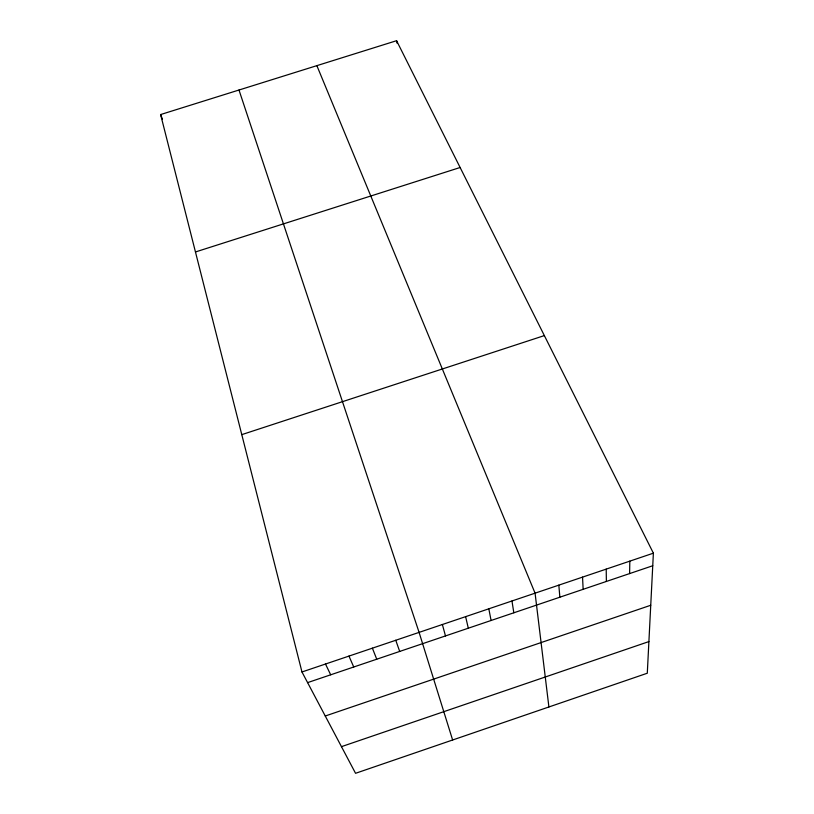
<?xml version="1.0" encoding="UTF-8"?>
<svg xmlns="http://www.w3.org/2000/svg" width="814" height="814" viewBox="0 0 814 814"><rect width="100%" height="100%" fill="white"/><g stroke="black" fill="none" stroke-linecap="round" stroke-linejoin="round"><path stroke-width="1.22" d="M629.598 573.595L629.822 561.141M653.388 553.174L647.293 673.219L355.555 773.3L301.974 671.977L160.612 114.55L396.581 40.7L653.388 553.174L301.974 671.977M325.254 716.005L650.742 605.27M341.463 746.652L648.9 641.585M307.6 682.62L652.747 565.75M241.789 434.635L544.352 335.592M195.462 251.964L460.124 167.501M325.488 664.021L330.688 674.796M348.962 656.084L353.734 666.992M316.87 65.649L535.073 593.172L548.901 706.969M160.612 114.55L162.424 119.139M372.385 648.168L376.74 659.208M395.757 640.272L399.694 651.434M238.99 90.018L419.088 632.376L452.625 739.997M442.378 624.511L445.482 635.927M465.618 616.646L468.304 628.205M488.817 608.811L491.086 620.492M396.581 40.7L397.008 43.122M511.965 600.986L513.827 612.789M558.831 585.144L559.859 597.201M582.539 577.126L583.15 589.316M606.206 569.128L606.389 581.45"/></g></svg>
